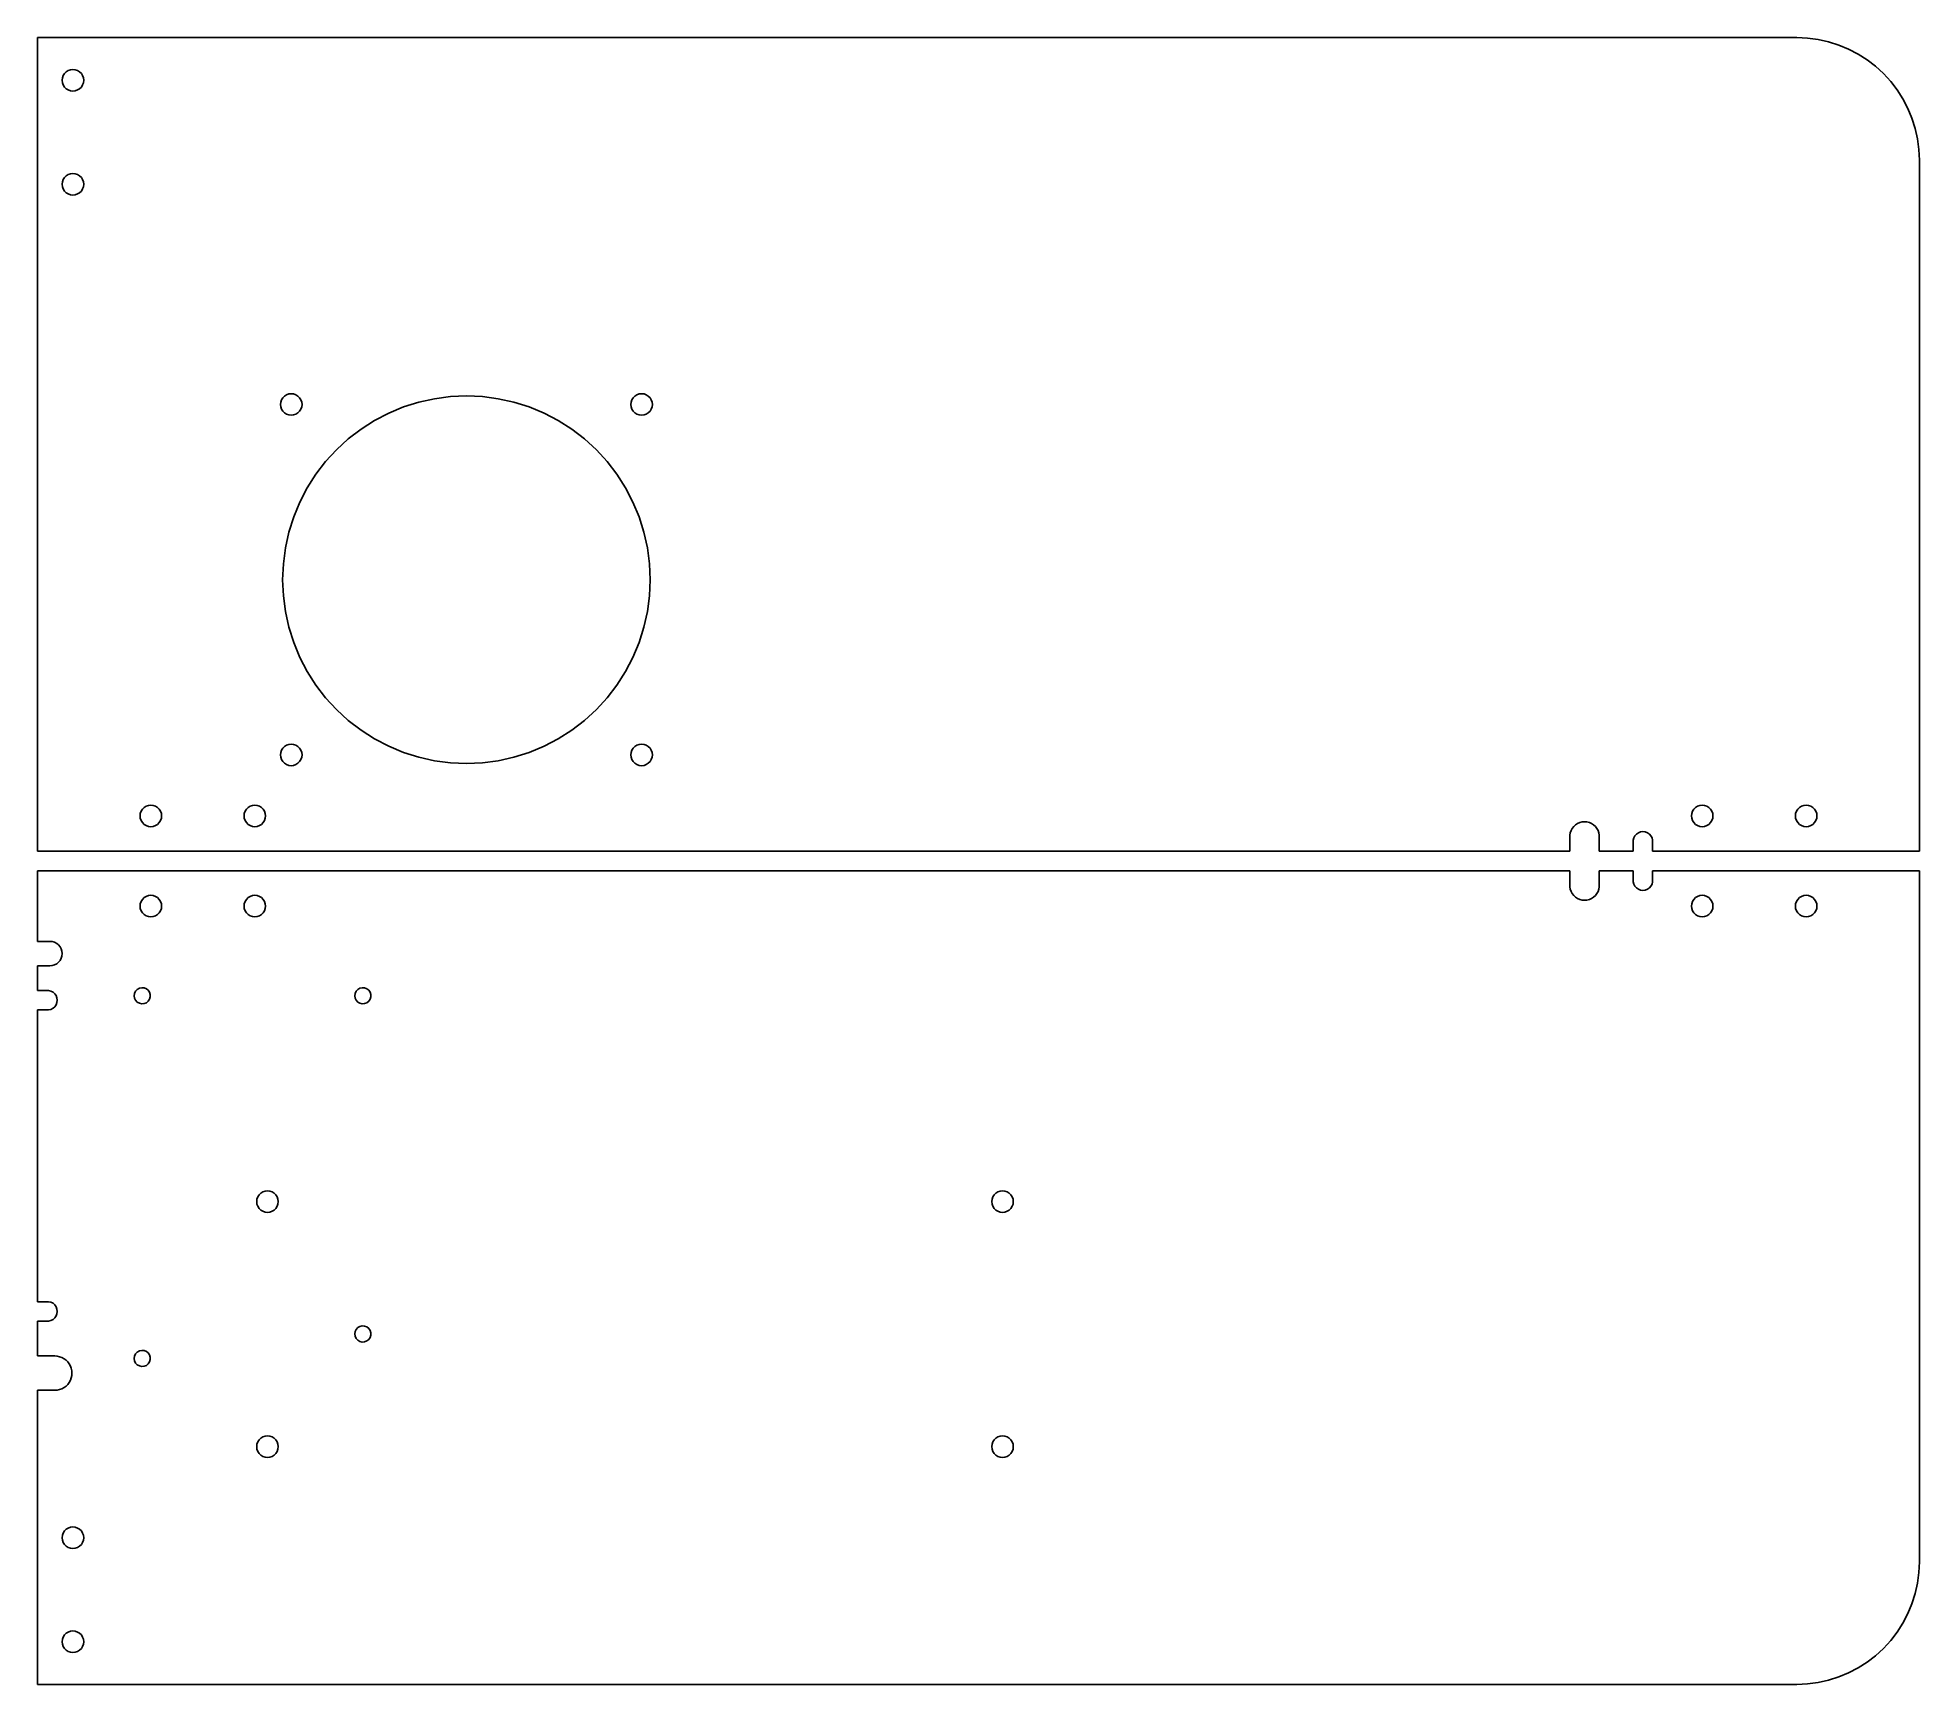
# Model space of a CAD drawing. Header units: metres. Extents: x 0 to 384, y -170 to 166.
import ezdxf

# ---------------------------------------------------------------- set-up
doc = ezdxf.new("R2010")
doc.units = ezdxf.units.M

msp = doc.modelspace()

# ---------------------------------------------------------------- linework, layer by layer
for p, q in [((359, 166), (0, 166)), ((0, 166), (0, 0)), ((361.179, 165.905), (359, 166)), ((363.341, 165.62), (361.179, 165.905)), ((365.47, 165.148), (363.341, 165.62)), ((367.55, 164.492), (365.47, 165.148)), ((369.565, 163.658), (367.55, 164.492)), ((371.5, 162.651), (369.565, 163.658)), ((373.339, 161.479), (371.5, 162.651)), ((375.07, 160.151), (373.339, 161.479)), ((4.99998, 157.3), (5.05515, 157.79)), ((5.05515, 157.79), (5.21786, 158.255)), ((5.21786, 158.255), (5.47997, 158.672)), ((5.47997, 158.672), (5.82831, 159.02)), ((5.82831, 159.02), (6.24545, 159.282)), ((6.24545, 159.282), (6.71045, 159.445)), ((6.71045, 159.445), (7.2, 159.5)), ((7.2, 159.5), (7.68954, 159.445)), ((7.68954, 159.445), (8.15454, 159.282)), ((8.15454, 159.282), (8.57167, 159.02)), ((8.57167, 159.02), (8.92003, 158.672)), ((8.92003, 158.672), (9.18213, 158.255)), ((9.18213, 158.255), (9.34483, 157.79)), ((9.34483, 157.79), (9.39999, 157.3)), ((376.678, 158.678), (375.07, 160.151)), ((378.151, 157.07), (376.678, 158.678)), ((5.05515, 156.81), (4.99998, 157.3)), ((5.21786, 156.345), (5.05515, 156.81)), ((5.47997, 155.928), (5.21786, 156.345)), ((5.82831, 155.58), (5.47997, 155.928)), ((6.24545, 155.318), (5.82831, 155.58)), ((6.71045, 155.155), (6.24545, 155.318)), ((7.2, 155.1), (6.71045, 155.155)), ((7.68954, 155.155), (7.2, 155.1)), ((8.15454, 155.318), (7.68954, 155.155)), ((8.57167, 155.58), (8.15454, 155.318)), ((8.92003, 155.928), (8.57167, 155.58)), ((9.18213, 156.345), (8.92003, 155.928)), ((9.34483, 156.81), (9.18213, 156.345)), ((9.39999, 157.3), (9.34483, 156.81)), ((379.479, 155.339), (378.151, 157.07)), ((380.651, 153.5), (379.479, 155.339)), ((381.658, 151.565), (380.651, 153.5)), ((382.492, 149.55), (381.658, 151.565)), ((383.148, 147.47), (382.492, 149.55)), ((383.62, 145.341), (383.148, 147.47)), ((383.905, 143.179), (383.62, 145.341)), ((384, 141), (383.905, 143.179)), ((6.71045, 138.225), (7.2, 138.28)), ((7.2, 138.28), (7.68954, 138.225)), ((384, 0), (384, 141)), ((4.99998, 136.08), (5.05515, 136.57)), ((5.05515, 135.59), (4.99998, 136.08)), ((5.05515, 136.57), (5.21786, 137.035)), ((5.21786, 135.125), (5.05515, 135.59)), ((5.21786, 137.035), (5.47997, 137.452)), ((5.47997, 134.708), (5.21786, 135.125)), ((5.47997, 137.452), (5.82831, 137.8)), ((5.82831, 134.36), (5.47997, 134.708)), ((5.82831, 137.8), (6.24545, 138.062)), ((6.24545, 138.062), (6.71045, 138.225)), ((7.68954, 138.225), (8.15454, 138.062)), ((8.15454, 138.062), (8.57167, 137.8)), ((8.57167, 137.8), (8.92003, 137.452)), ((8.92003, 134.708), (8.57167, 134.36)), ((8.92003, 137.452), (9.18213, 137.035)), ((9.18213, 135.125), (8.92003, 134.708)), ((9.18213, 137.035), (9.34483, 136.57)), ((9.34483, 135.59), (9.18213, 135.125)), ((9.34483, 136.57), (9.39999, 136.08)), ((9.39999, 136.08), (9.34483, 135.59)), ((6.24545, 134.098), (5.82831, 134.36)), ((6.71045, 133.935), (6.24545, 134.098)), ((7.2, 133.88), (6.71045, 133.935)), ((7.68954, 133.935), (7.2, 133.88)), ((8.15454, 134.098), (7.68954, 133.935)), ((8.57167, 134.36), (8.15454, 134.098)), ((49.7679, 92.1045), (50.03, 92.5217)), ((50.03, 92.5217), (50.3783, 92.87)), ((50.3783, 92.87), (50.7955, 93.1321)), ((50.7955, 93.1321), (51.2605, 93.2948)), ((51.2605, 93.2948), (51.75, 93.35)), ((51.75, 93.35), (52.2395, 93.2948)), ((52.2395, 93.2948), (52.7045, 93.1321)), ((52.7045, 93.1321), (53.1217, 92.87)), ((53.1217, 92.87), (53.47, 92.5217)), ((53.47, 92.5217), (53.7321, 92.1045)), ((77.7943, 91.6222), (80.9882, 92.3303)), ((80.9882, 92.3303), (84.2317, 92.7573)), ((84.2317, 92.7573), (87.5, 92.9)), ((87.5, 92.9), (90.7683, 92.7573)), ((90.7683, 92.7573), (94.0118, 92.3303)), ((94.0118, 92.3303), (97.2057, 91.6222)), ((121.268, 92.1045), (121.53, 92.5217)), ((121.53, 92.5217), (121.878, 92.87)), ((121.878, 92.87), (122.295, 93.1321)), ((122.295, 93.1321), (122.76, 93.2948)), ((122.76, 93.2948), (123.25, 93.35)), ((123.25, 93.35), (123.74, 93.2948)), ((123.74, 93.2948), (124.205, 93.1321)), ((124.205, 93.1321), (124.622, 92.87)), ((124.622, 92.87), (124.97, 92.5217)), ((124.97, 92.5217), (125.232, 92.1045)), ((49.55, 91.15), (49.6051, 91.6395)), ((49.6051, 90.6604), (49.55, 91.15)), ((49.6051, 91.6395), (49.7679, 92.1045)), ((49.7679, 90.1954), (49.6051, 90.6604)), ((50.03, 89.7783), (49.7679, 90.1954)), ((50.3783, 89.43), (50.03, 89.7783)), ((50.7955, 89.1679), (50.3783, 89.43)), ((51.2605, 89.0052), (50.7955, 89.1679)), ((51.75, 88.95), (51.2605, 89.0052)), ((52.2395, 89.0052), (51.75, 88.95)), ((52.7045, 89.1679), (52.2395, 89.0052)), ((53.1217, 89.43), (52.7045, 89.1679)), ((53.47, 89.7783), (53.1217, 89.43)), ((53.7321, 90.1954), (53.47, 89.7783)), ((53.7321, 92.1045), (53.8948, 91.6395)), ((53.8948, 90.6604), (53.7321, 90.1954)), ((53.8948, 91.6395), (53.95, 91.15)), ((53.95, 91.15), (53.8948, 90.6604)), ((68.75, 87.8759), (71.6518, 89.3865)), ((71.6518, 89.3865), (74.6742, 90.6385)), ((74.6742, 90.6385), (77.7943, 91.6222)), ((97.2057, 91.6222), (100.326, 90.6385)), ((100.326, 90.6385), (103.348, 89.3865)), ((103.348, 89.3865), (106.25, 87.8759)), ((121.05, 91.15), (121.105, 91.6395)), ((121.105, 90.6604), (121.05, 91.15)), ((121.105, 91.6395), (121.268, 92.1045)), ((121.268, 90.1954), (121.105, 90.6604)), ((121.53, 89.7783), (121.268, 90.1954)), ((121.878, 89.43), (121.53, 89.7783)), ((122.295, 89.1679), (121.878, 89.43)), ((122.76, 89.0052), (122.295, 89.1679)), ((123.25, 88.95), (122.76, 89.0052)), ((123.74, 89.0052), (123.25, 88.95)), ((124.205, 89.1679), (123.74, 89.0052)), ((124.622, 89.43), (124.205, 89.1679)), ((124.97, 89.7783), (124.622, 89.43)), ((125.232, 90.1954), (124.97, 89.7783)), ((125.232, 92.1045), (125.395, 91.6395)), ((125.395, 90.6604), (125.232, 90.1954)), ((125.395, 91.6395), (125.45, 91.15)), ((125.45, 91.15), (125.395, 90.6604)), ((63.3955, 84.1267), (65.9909, 86.1182)), ((65.9909, 86.1182), (68.75, 87.8759)), ((106.25, 87.8759), (109.009, 86.1182)), ((109.009, 86.1182), (111.605, 84.1267)), ((58.7733, 79.5045), (60.9835, 81.9165)), ((60.9835, 81.9165), (63.3955, 84.1267)), ((111.605, 84.1267), (114.016, 81.9165)), ((114.016, 81.9165), (116.227, 79.5045)), ((55.024, 74.15), (56.7818, 76.9091)), ((56.7818, 76.9091), (58.7733, 79.5045)), ((116.227, 79.5045), (118.218, 76.9091)), ((118.218, 76.9091), (119.976, 74.15)), ((53.5135, 71.2482), (55.024, 74.15)), ((119.976, 74.15), (121.487, 71.2482)), ((52.2615, 68.2258), (53.5135, 71.2482)), ((121.487, 71.2482), (122.738, 68.2258)), ((51.2778, 65.1057), (52.2615, 68.2258)), ((122.738, 68.2258), (123.722, 65.1057)), ((50.1427, 58.6683), (50.5697, 61.9118)), ((50.5697, 61.9118), (51.2778, 65.1057)), ((123.722, 65.1057), (124.43, 61.9118)), ((124.43, 61.9118), (124.857, 58.6683)), ((50, 55.4), (50.1427, 58.6683)), ((124.857, 58.6683), (125, 55.4)), ((50.1427, 52.1317), (50, 55.4)), ((125, 55.4), (124.857, 52.1317)), ((50.5697, 48.8882), (50.1427, 52.1317)), ((124.857, 52.1317), (124.43, 48.8882)), ((51.2778, 45.6943), (50.5697, 48.8882)), ((124.43, 48.8882), (123.722, 45.6943)), ((52.2615, 42.5742), (51.2778, 45.6943)), ((53.5135, 39.5518), (52.2615, 42.5742)), ((122.738, 42.5742), (121.487, 39.5518)), ((123.722, 45.6943), (122.738, 42.5742)), ((55.024, 36.65), (53.5135, 39.5518)), ((121.487, 39.5518), (119.976, 36.65)), ((56.7818, 33.8909), (55.024, 36.65)), ((119.976, 36.65), (118.218, 33.8909)), ((58.7733, 31.2955), (56.7818, 33.8909)), ((60.9835, 28.8835), (58.7733, 31.2955)), ((116.227, 31.2955), (114.016, 28.8835)), ((118.218, 33.8909), (116.227, 31.2955)), ((63.3955, 26.6733), (60.9835, 28.8835)), ((114.016, 28.8835), (111.605, 26.6733)), ((65.9909, 24.6818), (63.3955, 26.6733)), ((68.75, 22.924), (65.9909, 24.6818)), ((109.009, 24.6818), (106.25, 22.924)), ((111.605, 26.6733), (109.009, 24.6818)), ((49.55, 19.65), (49.6051, 20.1395)), ((49.6051, 19.1604), (49.55, 19.65)), ((49.6051, 20.1395), (49.7679, 20.6045)), ((49.7679, 20.6045), (50.03, 21.0217)), ((50.03, 21.0217), (50.3783, 21.37)), ((50.3783, 21.37), (50.7955, 21.6321)), ((50.7955, 21.6321), (51.2605, 21.7948)), ((51.2605, 21.7948), (51.75, 21.85)), ((51.75, 21.85), (52.2395, 21.7948)), ((52.2395, 21.7948), (52.7045, 21.6321)), ((52.7045, 21.6321), (53.1217, 21.37)), ((53.1217, 21.37), (53.47, 21.0217)), ((53.47, 21.0217), (53.7321, 20.6045)), ((53.7321, 20.6045), (53.8948, 20.1395)), ((53.8948, 20.1395), (53.95, 19.65)), ((53.95, 19.65), (53.8948, 19.1604)), ((71.6518, 21.4135), (68.75, 22.924)), ((74.6742, 20.1615), (71.6518, 21.4135)), ((77.7943, 19.1778), (74.6742, 20.1615)), ((100.326, 20.1615), (97.2057, 19.1778)), ((103.348, 21.4135), (100.326, 20.1615)), ((106.25, 22.924), (103.348, 21.4135)), ((121.05, 19.65), (121.105, 20.1395)), ((121.105, 19.1604), (121.05, 19.65)), ((121.105, 20.1395), (121.268, 20.6045)), ((121.268, 20.6045), (121.53, 21.0217)), ((121.53, 21.0217), (121.878, 21.37)), ((121.878, 21.37), (122.295, 21.6321)), ((122.295, 21.6321), (122.76, 21.7948)), ((122.76, 21.7948), (123.25, 21.85)), ((123.25, 21.85), (123.74, 21.7948)), ((123.74, 21.7948), (124.205, 21.6321)), ((124.205, 21.6321), (124.622, 21.37)), ((124.622, 21.37), (124.97, 21.0217)), ((124.97, 21.0217), (125.232, 20.6045)), ((125.232, 20.6045), (125.395, 20.1395)), ((125.395, 20.1395), (125.45, 19.65)), ((125.45, 19.65), (125.395, 19.1604)), ((49.7679, 18.6954), (49.6051, 19.1604)), ((50.03, 18.2783), (49.7679, 18.6954)), ((50.3783, 17.93), (50.03, 18.2783)), ((50.7955, 17.6679), (50.3783, 17.93)), ((51.2605, 17.5052), (50.7955, 17.6679)), ((51.75, 17.45), (51.2605, 17.5052)), ((52.2395, 17.5052), (51.75, 17.45)), ((52.7045, 17.6679), (52.2395, 17.5052)), ((53.1217, 17.93), (52.7045, 17.6679)), ((53.47, 18.2783), (53.1217, 17.93)), ((53.7321, 18.6954), (53.47, 18.2783)), ((53.8948, 19.1604), (53.7321, 18.6954)), ((80.9882, 18.4697), (77.7943, 19.1778)), ((84.2317, 18.0427), (80.9882, 18.4697)), ((87.5, 17.9), (84.2317, 18.0427)), ((90.7683, 18.0427), (87.5, 17.9)), ((94.0118, 18.4697), (90.7683, 18.0427)), ((97.2057, 19.1778), (94.0118, 18.4697)), ((121.268, 18.6954), (121.105, 19.1604)), ((121.53, 18.2783), (121.268, 18.6954)), ((121.878, 17.93), (121.53, 18.2783)), ((122.295, 17.6679), (121.878, 17.93)), ((122.76, 17.5052), (122.295, 17.6679)), ((123.25, 17.45), (122.76, 17.5052)), ((123.74, 17.5052), (123.25, 17.45)), ((124.205, 17.6679), (123.74, 17.5052)), ((124.622, 17.93), (124.205, 17.6679)), ((124.97, 18.2783), (124.622, 17.93)), ((125.232, 18.6954), (124.97, 18.2783)), ((125.395, 19.1604), (125.232, 18.6954)), ((20.9, 7.2), (20.9552, 7.68954)), ((20.9552, 7.68954), (21.1179, 8.15454)), ((21.1179, 8.15454), (21.38, 8.57167)), ((21.38, 8.57167), (21.7283, 8.92003)), ((21.7283, 8.92003), (22.1454, 9.18213)), ((22.1454, 9.18213), (22.6104, 9.34483)), ((22.6104, 9.34483), (23.1, 9.39999)), ((23.1, 9.39999), (23.5895, 9.34483)), ((23.5895, 9.34483), (24.0545, 9.18213)), ((24.0545, 9.18213), (24.4717, 8.92003)), ((24.4717, 8.92003), (24.82, 8.57167)), ((24.82, 8.57167), (25.0821, 8.15454)), ((25.0821, 8.15454), (25.2448, 7.68954)), ((25.2448, 7.68954), (25.3, 7.2)), ((42.12, 7.2), (42.1752, 7.68954)), ((42.1752, 7.68954), (42.3379, 8.15454)), ((42.3379, 8.15454), (42.6, 8.57167)), ((42.6, 8.57167), (42.9483, 8.92003)), ((42.9483, 8.92003), (43.3654, 9.18213)), ((43.3654, 9.18213), (43.8304, 9.34483)), ((43.8304, 9.34483), (44.32, 9.39999)), ((44.32, 9.39999), (44.8095, 9.34483)), ((44.8095, 9.34483), (45.2745, 9.18213)), ((45.2745, 9.18213), (45.6917, 8.92003)), ((45.6917, 8.92003), (46.04, 8.57167)), ((46.04, 8.57167), (46.3021, 8.15454)), ((46.3021, 8.15454), (46.4648, 7.68954)), ((46.4648, 7.68954), (46.52, 7.2)), ((337.48, 7.2), (337.535, 7.68954)), ((337.535, 7.68954), (337.698, 8.15454)), ((337.698, 8.15454), (337.96, 8.57167)), ((337.96, 8.57167), (338.308, 8.92003)), ((338.308, 8.92003), (338.725, 9.18213)), ((338.725, 9.18213), (339.19, 9.34483)), ((339.19, 9.34483), (339.68, 9.39999)), ((339.68, 9.39999), (340.17, 9.34483)), ((340.17, 9.34483), (340.635, 9.18213)), ((340.635, 9.18213), (341.052, 8.92003)), ((341.052, 8.92003), (341.4, 8.57167)), ((341.4, 8.57167), (341.662, 8.15454)), ((341.662, 8.15454), (341.825, 7.68954)), ((341.825, 7.68954), (341.88, 7.2)), ((358.7, 7.2), (358.755, 7.68954)), ((358.755, 7.68954), (358.918, 8.15454)), ((358.918, 8.15454), (359.18, 8.57167)), ((359.18, 8.57167), (359.528, 8.92003)), ((359.528, 8.92003), (359.945, 9.18213)), ((359.945, 9.18213), (360.41, 9.34483)), ((360.41, 9.34483), (360.9, 9.39999)), ((360.9, 9.39999), (361.39, 9.34483)), ((361.39, 9.34483), (361.855, 9.18213)), ((361.855, 9.18213), (362.272, 8.92003)), ((362.272, 8.92003), (362.62, 8.57167)), ((362.62, 8.57167), (362.882, 8.15454)), ((362.882, 8.15454), (363.045, 7.68954)), ((363.045, 7.68954), (363.1, 7.2)), ((20.9552, 6.71045), (20.9, 7.2)), ((21.1179, 6.24545), (20.9552, 6.71045)), ((21.38, 5.82831), (21.1179, 6.24545)), ((21.7283, 5.47997), (21.38, 5.82831)), ((22.1454, 5.21786), (21.7283, 5.47997)), ((22.6104, 5.05515), (22.1454, 5.21786)), ((23.1, 4.99998), (22.6104, 5.05515)), ((23.5895, 5.05515), (23.1, 4.99998)), ((24.0545, 5.21786), (23.5895, 5.05515)), ((24.4717, 5.47997), (24.0545, 5.21786)), ((24.82, 5.82831), (24.4717, 5.47997)), ((25.0821, 6.24545), (24.82, 5.82831)), ((25.2448, 6.71045), (25.0821, 6.24545)), ((25.3, 7.2), (25.2448, 6.71045)), ((42.1752, 6.71045), (42.12, 7.2)), ((42.3379, 6.24545), (42.1752, 6.71045)), ((42.6, 5.82831), (42.3379, 6.24545)), ((42.9483, 5.47997), (42.6, 5.82831)), ((43.3654, 5.21786), (42.9483, 5.47997)), ((43.8304, 5.05515), (43.3654, 5.21786)), ((44.32, 4.99998), (43.8304, 5.05515)), ((44.8095, 5.05515), (44.32, 4.99998)), ((45.2745, 5.21786), (44.8095, 5.05515)), ((45.6917, 5.47997), (45.2745, 5.21786)), ((46.04, 5.82831), (45.6917, 5.47997)), ((46.3021, 6.24545), (46.04, 5.82831)), ((46.4648, 6.71045), (46.3021, 6.24545)), ((46.52, 7.2), (46.4648, 6.71045)), ((312.772, 3.73645), (312.933, 4.20508)), ((312.933, 4.20508), (313.168, 4.64084)), ((313.168, 4.64084), (313.473, 5.03183)), ((313.473, 5.03183), (313.837, 5.36742)), ((313.837, 5.36742), (314.252, 5.63841)), ((314.252, 5.63841), (314.706, 5.83745)), ((314.706, 5.83745), (315.186, 5.95908)), ((315.186, 5.95908), (315.68, 6)), ((315.68, 6), (316.174, 5.95908)), ((316.174, 5.95908), (316.654, 5.83745)), ((316.654, 5.83745), (317.108, 5.63841)), ((317.108, 5.63841), (317.523, 5.36742)), ((317.523, 5.36742), (317.887, 5.03183)), ((317.887, 5.03183), (318.191, 4.64084)), ((318.191, 4.64084), (318.427, 4.20508)), ((318.427, 4.20508), (318.588, 3.73645)), ((326.651, 3.7709), (327.101, 3.94188)), ((327.101, 3.94188), (327.58, 4)), ((327.58, 4), (328.059, 3.94188)), ((328.059, 3.94188), (328.509, 3.7709)), ((337.535, 6.71045), (337.48, 7.2)), ((337.698, 6.24545), (337.535, 6.71045)), ((337.96, 5.82831), (337.698, 6.24545)), ((338.308, 5.47997), (337.96, 5.82831)), ((338.725, 5.21786), (338.308, 5.47997)), ((339.19, 5.05515), (338.725, 5.21786)), ((339.68, 4.99998), (339.19, 5.05515)), ((340.17, 5.05515), (339.68, 4.99998)), ((340.635, 5.21786), (340.17, 5.05515)), ((341.052, 5.47997), (340.635, 5.21786)), ((341.4, 5.82831), (341.052, 5.47997)), ((341.662, 6.24545), (341.4, 5.82831)), ((341.825, 6.71045), (341.662, 6.24545)), ((341.88, 7.2), (341.825, 6.71045)), ((358.755, 6.71045), (358.7, 7.2)), ((358.918, 6.24545), (358.755, 6.71045)), ((359.18, 5.82831), (358.918, 6.24545)), ((359.528, 5.47997), (359.18, 5.82831)), ((359.945, 5.21786), (359.528, 5.47997)), ((360.41, 5.05515), (359.945, 5.21786)), ((360.9, 4.99998), (360.41, 5.05515)), ((361.39, 5.05515), (360.9, 4.99998)), ((361.855, 5.21786), (361.39, 5.05515)), ((362.272, 5.47997), (361.855, 5.21786)), ((362.62, 5.82831), (362.272, 5.47997)), ((362.882, 6.24545), (362.62, 5.82831)), ((363.045, 6.71045), (362.882, 6.24545)), ((363.1, 7.2), (363.045, 6.71045)), ((0, 0), (312.69, 0)), ((312.69, 3.24773), (312.772, 3.73645)), ((312.69, 0), (312.69, 3.24773)), ((318.588, 3.73645), (318.67, 3.24773)), ((318.67, 3.24773), (318.67, 0)), ((318.67, 0), (325.595, 0)), ((325.595, 2.24106), (325.71, 2.7092)), ((325.595, 0), (325.595, 2.24106)), ((325.71, 2.7092), (325.934, 3.13612)), ((325.934, 3.13612), (326.254, 3.49701)), ((326.254, 3.49701), (326.651, 3.7709)), ((328.509, 3.7709), (328.906, 3.49701)), ((328.906, 3.49701), (329.226, 3.13612)), ((329.226, 3.13612), (329.45, 2.7092)), ((329.45, 2.7092), (329.565, 2.24106)), ((329.565, 2.24106), (329.565, 0)), ((329.565, 0), (384, 0)), ((312.69, -4), (0, -4)), ((0, -4), (0, -18.4)), ((312.69, -7.24773), (312.69, -4)), ((312.772, -7.73645), (312.69, -7.24773)), ((318.67, -7.24773), (318.588, -7.73645)), ((325.595, -4), (318.67, -4)), ((318.67, -4), (318.67, -7.24773)), ((325.595, -6.24106), (325.595, -4)), ((325.71, -6.7092), (325.595, -6.24106)), ((325.934, -7.13612), (325.71, -6.7092)), ((326.254, -7.49701), (325.934, -7.13612)), ((326.651, -7.7709), (326.254, -7.49701)), ((328.906, -7.49701), (328.509, -7.7709)), ((329.226, -7.13612), (328.906, -7.49701)), ((329.45, -6.7092), (329.226, -7.13612)), ((329.565, -6.24106), (329.45, -6.7092)), ((384, -4), (329.565, -4)), ((329.565, -4), (329.565, -6.24106)), ((384, -145), (384, -4)), ((20.9, -11.2), (20.9552, -10.7104)), ((20.9552, -11.6895), (20.9, -11.2)), ((20.9552, -10.7104), (21.1179, -10.2455)), ((21.1179, -10.2455), (21.38, -9.82831)), ((21.38, -9.82831), (21.7283, -9.47997)), ((21.7283, -9.47997), (22.1454, -9.21786)), ((22.1454, -9.21786), (22.6104, -9.05515)), ((22.6104, -9.05515), (23.1, -8.99998)), ((23.1, -8.99998), (23.5895, -9.05515)), ((23.5895, -9.05515), (24.0545, -9.21786)), ((24.0545, -9.21786), (24.4717, -9.47997)), ((24.4717, -9.47997), (24.82, -9.82831)), ((24.82, -9.82831), (25.0821, -10.2455)), ((25.0821, -10.2455), (25.2448, -10.7104)), ((25.2448, -10.7104), (25.3, -11.2)), ((25.3, -11.2), (25.2448, -11.6895)), ((42.12, -11.2), (42.1752, -10.7104)), ((42.1752, -11.6895), (42.12, -11.2)), ((42.1752, -10.7104), (42.3379, -10.2455)), ((42.3379, -10.2455), (42.6, -9.82831)), ((42.6, -9.82831), (42.9483, -9.47997)), ((42.9483, -9.47997), (43.3654, -9.21786)), ((43.3654, -9.21786), (43.8304, -9.05515)), ((43.8304, -9.05515), (44.32, -8.99998)), ((44.32, -8.99998), (44.8095, -9.05515)), ((44.8095, -9.05515), (45.2745, -9.21786)), ((45.2745, -9.21786), (45.6917, -9.47997)), ((45.6917, -9.47997), (46.04, -9.82831)), ((46.04, -9.82831), (46.3021, -10.2455)), ((46.3021, -10.2455), (46.4648, -10.7104)), ((46.4648, -10.7104), (46.52, -11.2)), ((46.52, -11.2), (46.4648, -11.6895)), ((312.933, -8.20508), (312.772, -7.73645)), ((313.168, -8.64084), (312.933, -8.20508)), ((313.473, -9.03183), (313.168, -8.64084)), ((313.837, -9.36742), (313.473, -9.03183)), ((314.252, -9.63841), (313.837, -9.36742)), ((314.706, -9.83745), (314.252, -9.63841)), ((315.186, -9.95908), (314.706, -9.83745)), ((315.68, -10), (315.186, -9.95908)), ((316.174, -9.95908), (315.68, -10)), ((316.654, -9.83745), (316.174, -9.95908)), ((317.108, -9.63841), (316.654, -9.83745)), ((317.523, -9.36742), (317.108, -9.63841)), ((317.887, -9.03183), (317.523, -9.36742)), ((318.191, -8.64084), (317.887, -9.03183)), ((318.427, -8.20508), (318.191, -8.64084)), ((318.588, -7.73645), (318.427, -8.20508)), ((327.101, -7.94188), (326.651, -7.7709)), ((327.58, -8), (327.101, -7.94188)), ((328.059, -7.94188), (327.58, -8)), ((328.509, -7.7709), (328.059, -7.94188)), ((337.48, -11.2), (337.535, -10.7104)), ((337.535, -11.6895), (337.48, -11.2)), ((337.535, -10.7104), (337.698, -10.2455)), ((337.698, -10.2455), (337.96, -9.82831)), ((337.96, -9.82831), (338.308, -9.47997)), ((338.308, -9.47997), (338.725, -9.21786)), ((338.725, -9.21786), (339.19, -9.05515)), ((339.19, -9.05515), (339.68, -8.99998)), ((339.68, -8.99998), (340.17, -9.05515)), ((340.17, -9.05515), (340.635, -9.21786)), ((340.635, -9.21786), (341.052, -9.47997)), ((341.052, -9.47997), (341.4, -9.82831)), ((341.4, -9.82831), (341.662, -10.2455)), ((341.662, -10.2455), (341.825, -10.7104)), ((341.825, -10.7104), (341.88, -11.2)), ((341.88, -11.2), (341.825, -11.6895)), ((358.7, -11.2), (358.755, -10.7104)), ((358.755, -11.6895), (358.7, -11.2)), ((358.755, -10.7104), (358.918, -10.2455)), ((358.918, -10.2455), (359.18, -9.82831)), ((359.18, -9.82831), (359.528, -9.47997)), ((359.528, -9.47997), (359.945, -9.21786)), ((359.945, -9.21786), (360.41, -9.05515)), ((360.41, -9.05515), (360.9, -8.99998)), ((360.9, -8.99998), (361.39, -9.05515)), ((361.39, -9.05515), (361.855, -9.21786)), ((361.855, -9.21786), (362.272, -9.47997)), ((362.272, -9.47997), (362.62, -9.82831)), ((362.62, -9.82831), (362.882, -10.2455)), ((362.882, -10.2455), (363.045, -10.7104)), ((363.045, -10.7104), (363.1, -11.2)), ((363.1, -11.2), (363.045, -11.6895)), ((21.1179, -12.1545), (20.9552, -11.6895)), ((21.38, -12.5717), (21.1179, -12.1545)), ((21.7283, -12.92), (21.38, -12.5717)), ((22.1454, -13.1821), (21.7283, -12.92)), ((22.6104, -13.3448), (22.1454, -13.1821)), ((23.1, -13.4), (22.6104, -13.3448)), ((23.5895, -13.3448), (23.1, -13.4)), ((24.0545, -13.1821), (23.5895, -13.3448)), ((24.4717, -12.92), (24.0545, -13.1821)), ((24.82, -12.5717), (24.4717, -12.92)), ((25.0821, -12.1545), (24.82, -12.5717)), ((25.2448, -11.6895), (25.0821, -12.1545)), ((42.3379, -12.1545), (42.1752, -11.6895)), ((42.6, -12.5717), (42.3379, -12.1545)), ((42.9483, -12.92), (42.6, -12.5717)), ((43.3654, -13.1821), (42.9483, -12.92)), ((43.8304, -13.3448), (43.3654, -13.1821)), ((44.32, -13.4), (43.8304, -13.3448)), ((44.8095, -13.3448), (44.32, -13.4)), ((45.2745, -13.1821), (44.8095, -13.3448)), ((45.6917, -12.92), (45.2745, -13.1821)), ((46.04, -12.5717), (45.6917, -12.92)), ((46.3021, -12.1545), (46.04, -12.5717)), ((46.4648, -11.6895), (46.3021, -12.1545)), ((337.698, -12.1545), (337.535, -11.6895)), ((337.96, -12.5717), (337.698, -12.1545)), ((338.308, -12.92), (337.96, -12.5717)), ((338.725, -13.1821), (338.308, -12.92)), ((339.19, -13.3448), (338.725, -13.1821)), ((339.68, -13.4), (339.19, -13.3448)), ((340.17, -13.3448), (339.68, -13.4)), ((340.635, -13.1821), (340.17, -13.3448)), ((341.052, -12.92), (340.635, -13.1821)), ((341.4, -12.5717), (341.052, -12.92)), ((341.662, -12.1545), (341.4, -12.5717)), ((341.825, -11.6895), (341.662, -12.1545)), ((358.918, -12.1545), (358.755, -11.6895)), ((359.18, -12.5717), (358.918, -12.1545)), ((359.528, -12.92), (359.18, -12.5717)), ((359.945, -13.1821), (359.528, -12.92)), ((360.41, -13.3448), (359.945, -13.1821)), ((360.9, -13.4), (360.41, -13.3448)), ((361.39, -13.3448), (360.9, -13.4)), ((361.855, -13.1821), (361.39, -13.3448)), ((362.272, -12.92), (361.855, -13.1821)), ((362.62, -12.5717), (362.272, -12.92)), ((362.882, -12.1545), (362.62, -12.5717)), ((363.045, -11.6895), (362.882, -12.1545)), ((0, -18.4), (2.5, -18.4)), ((2.5, -18.4), (2.98772, -18.448)), ((2.98772, -18.448), (3.4567, -18.5903)), ((3.4567, -18.5903), (3.88892, -18.8213)), ((3.88892, -18.8213), (4.26776, -19.1322)), ((4.26776, -19.1322), (4.57866, -19.5111)), ((3.88892, -22.9787), (3.4567, -23.2097)), ((4.26776, -22.6678), (3.88892, -22.9787)), ((4.57866, -22.2889), (4.26776, -22.6678)), ((4.57866, -19.5111), (4.80969, -19.9433)), ((4.80969, -21.8567), (4.57866, -22.2889)), ((4.80969, -19.9433), (4.95195, -20.4123)), ((4.95195, -21.3877), (4.80969, -21.8567)), ((4.95195, -20.4123), (5, -20.9)), ((5, -20.9), (4.95195, -21.3877)), ((2.49998, -23.4), (0, -23.4)), ((0, -23.4), (0, -28.4146)), ((2.98772, -23.352), (2.49998, -23.4)), ((3.4567, -23.2097), (2.98772, -23.352)), ((0, -28.4146), (2.24106, -28.4146)), ((2.24106, -28.4146), (2.7092, -28.53)), ((2.7092, -28.53), (3.13612, -28.754)), ((3.13612, -28.754), (3.49701, -29.0737)), ((3.49701, -29.0737), (3.7709, -29.4706)), ((3.7709, -29.4706), (3.94188, -29.9214)), ((3.94188, -29.9214), (4, -30.4)), ((4, -30.4), (3.94188, -30.8786)), ((19.71, -29.5), (19.7833, -29.0136)), ((19.7833, -29.9863), (19.71, -29.5)), ((19.7833, -29.0136), (19.9967, -28.5705)), ((19.9967, -30.4295), (19.7833, -29.9863)), ((19.9967, -28.5705), (20.3312, -28.21)), ((20.3312, -30.79), (19.9967, -30.4295)), ((20.3312, -28.21), (20.7572, -27.9641)), ((20.7572, -27.9641), (21.2367, -27.8546)), ((21.2367, -27.8546), (21.7272, -27.8914)), ((21.7272, -27.8914), (22.185, -28.071)), ((22.185, -28.071), (22.5695, -28.3777)), ((22.5695, -30.6223), (22.185, -30.9289)), ((22.5695, -28.3777), (22.8466, -28.7841)), ((22.8466, -30.2159), (22.5695, -30.6223)), ((22.8466, -28.7841), (22.9916, -29.2541)), ((22.9916, -29.7459), (22.8466, -30.2159)), ((22.9916, -29.2541), (22.9916, -29.7459)), ((64.71, -29.5), (64.7833, -29.0136)), ((64.7833, -29.9863), (64.71, -29.5)), ((64.7833, -29.0136), (64.9967, -28.5705)), ((64.9967, -30.4295), (64.7833, -29.9863)), ((64.9967, -28.5705), (65.3312, -28.21)), ((65.3312, -30.79), (64.9967, -30.4295)), ((65.3312, -28.21), (65.7572, -27.9641)), ((65.7572, -27.9641), (66.2367, -27.8546)), ((66.2367, -27.8546), (66.7272, -27.8914)), ((66.7272, -27.8914), (67.185, -28.071)), ((67.185, -28.071), (67.5695, -28.3777)), ((67.5695, -30.6223), (67.185, -30.9289)), ((67.5695, -28.3777), (67.8466, -28.7841)), ((67.8466, -30.2159), (67.5695, -30.6223)), ((67.8466, -28.7841), (67.9916, -29.2541)), ((67.9916, -29.7459), (67.8466, -30.2159)), ((67.9916, -29.2541), (67.9916, -29.7459)), ((2.24106, -32.3854), (0, -32.3854)), ((0, -32.3854), (0, -91.9146)), ((2.7092, -32.27), (2.24106, -32.3854)), ((3.13612, -32.046), (2.7092, -32.27)), ((3.49701, -31.7262), (3.13612, -32.046)), ((3.7709, -31.3294), (3.49701, -31.7262)), ((3.94188, -30.8786), (3.7709, -31.3294)), ((20.7572, -31.0359), (20.3312, -30.79)), ((21.2367, -31.1454), (20.7572, -31.0359)), ((21.7272, -31.1086), (21.2367, -31.1454)), ((22.185, -30.9289), (21.7272, -31.1086)), ((65.7572, -31.0359), (65.3312, -30.79)), ((66.2367, -31.1454), (65.7572, -31.0359)), ((66.7272, -31.1086), (66.2367, -31.1454)), ((67.185, -30.9289), (66.7272, -31.1086)), ((44.7, -71.5), (44.7552, -71.0105)), ((44.7552, -71.9895), (44.7, -71.5)), ((44.7552, -71.0105), (44.9179, -70.5455)), ((44.9179, -72.4545), (44.7552, -71.9895)), ((44.9179, -70.5455), (45.18, -70.1283)), ((45.18, -72.8717), (44.9179, -72.4545)), ((45.18, -70.1283), (45.5283, -69.78)), ((45.5283, -73.22), (45.18, -72.8717)), ((45.5283, -69.78), (45.9454, -69.5179)), ((45.9454, -69.5179), (46.4104, -69.3551)), ((46.4104, -69.3551), (46.9, -69.3)), ((46.9, -69.3), (47.3895, -69.3551)), ((47.3895, -69.3551), (47.8545, -69.5179)), ((47.8545, -69.5179), (48.2717, -69.78)), ((48.2717, -69.78), (48.62, -70.1283)), ((48.62, -72.8717), (48.2717, -73.22)), ((48.62, -70.1283), (48.8821, -70.5455)), ((48.8821, -72.4545), (48.62, -72.8717)), ((48.8821, -70.5455), (49.0448, -71.0105)), ((49.0448, -71.9895), (48.8821, -72.4545)), ((49.0448, -71.0105), (49.1, -71.5)), ((49.1, -71.5), (49.0448, -71.9895)), ((194.7, -71.5), (194.755, -71.0105)), ((194.755, -71.9895), (194.7, -71.5)), ((194.755, -71.0105), (194.918, -70.5455)), ((194.918, -72.4545), (194.755, -71.9895)), ((194.918, -70.5455), (195.18, -70.1283)), ((195.18, -72.8717), (194.918, -72.4545)), ((195.18, -70.1283), (195.528, -69.78)), ((195.528, -73.22), (195.18, -72.8717)), ((195.528, -69.78), (195.945, -69.5179)), ((195.945, -69.5179), (196.41, -69.3551)), ((196.41, -69.3551), (196.9, -69.3)), ((196.9, -69.3), (197.39, -69.3551)), ((197.39, -69.3551), (197.855, -69.5179)), ((197.855, -69.5179), (198.272, -69.78)), ((198.272, -69.78), (198.62, -70.1283)), ((198.62, -72.8717), (198.272, -73.22)), ((198.62, -70.1283), (198.882, -70.5455)), ((198.882, -72.4545), (198.62, -72.8717)), ((198.882, -70.5455), (199.045, -71.0105)), ((199.045, -71.9895), (198.882, -72.4545)), ((199.045, -71.0105), (199.1, -71.5)), ((199.1, -71.5), (199.045, -71.9895)), ((45.9454, -73.4821), (45.5283, -73.22)), ((46.4104, -73.6448), (45.9454, -73.4821)), ((46.9, -73.7), (46.4104, -73.6448)), ((47.3895, -73.6448), (46.9, -73.7)), ((47.8545, -73.4821), (47.3895, -73.6448)), ((48.2717, -73.22), (47.8545, -73.4821)), ((195.945, -73.4821), (195.528, -73.22)), ((196.41, -73.6448), (195.945, -73.4821)), ((196.9, -73.7), (196.41, -73.6448)), ((197.39, -73.6448), (196.9, -73.7)), ((197.855, -73.4821), (197.39, -73.6448)), ((198.272, -73.22), (197.855, -73.4821)), ((0, -91.9146), (2.24106, -91.9146)), ((2.24106, -91.9146), (2.7092, -92.03)), ((2.7092, -92.03), (3.13612, -92.254)), ((2.24106, -95.8854), (0, -95.8854)), ((0, -95.8854), (0, -103)), ((2.7092, -95.77), (2.24106, -95.8854)), ((3.13612, -95.546), (2.7092, -95.77)), ((3.13612, -92.254), (3.49701, -92.5737)), ((3.49701, -95.2262), (3.13612, -95.546)), ((3.49701, -92.5737), (3.7709, -92.9706)), ((3.7709, -94.8294), (3.49701, -95.2262)), ((3.7709, -92.9706), (3.94188, -93.4214)), ((3.94188, -94.3786), (3.7709, -94.8294)), ((3.94188, -93.4214), (4, -93.9)), ((4, -93.9), (3.94188, -94.3786)), ((64.71, -98.5), (64.7833, -98.0136)), ((64.7833, -98.9863), (64.71, -98.5)), ((64.7833, -98.0136), (64.9967, -97.5705)), ((64.9967, -99.4295), (64.7833, -98.9863)), ((64.9967, -97.5705), (65.3312, -97.21)), ((65.3312, -99.79), (64.9967, -99.4295)), ((65.3312, -97.21), (65.7572, -96.9641)), ((65.7572, -100.036), (65.3312, -99.79)), ((65.7572, -96.9641), (66.2367, -96.8546)), ((66.2367, -96.8546), (66.7272, -96.8914)), ((66.7272, -96.8914), (67.185, -97.071)), ((67.185, -97.071), (67.5695, -97.3777)), ((67.5695, -99.6223), (67.185, -99.9289)), ((67.5695, -97.3777), (67.8466, -97.7841)), ((67.8466, -99.2159), (67.5695, -99.6223)), ((67.8466, -97.7841), (67.9916, -98.2541)), ((67.9916, -98.7459), (67.8466, -99.2159)), ((67.9916, -98.2541), (67.9916, -98.7459)), ((0, -103), (3.5, -103)), ((3.5, -103), (3.99809, -103.036)), ((3.99809, -103.036), (4.48605, -103.142)), ((4.48605, -103.142), (4.95395, -103.316)), ((4.95395, -103.316), (5.39224, -103.556)), ((5.39224, -103.556), (5.79201, -103.855)), ((19.71, -103.5), (19.7833, -103.014)), ((19.7833, -103.986), (19.71, -103.5)), ((19.7833, -103.014), (19.9967, -102.571)), ((19.9967, -102.571), (20.3312, -102.21)), ((20.3312, -102.21), (20.7572, -101.964)), ((20.7572, -101.964), (21.2367, -101.855)), ((21.2367, -101.855), (21.7272, -101.891)), ((21.7272, -101.891), (22.185, -102.071)), ((22.185, -102.071), (22.5695, -102.378)), ((22.5695, -102.378), (22.8466, -102.784)), ((22.8466, -102.784), (22.9916, -103.254)), ((22.9916, -103.254), (22.9916, -103.746)), ((66.2367, -100.145), (65.7572, -100.036)), ((66.7272, -100.109), (66.2367, -100.145)), ((67.185, -99.9289), (66.7272, -100.109)), ((5.79201, -103.855), (6.14511, -104.208)), ((6.14511, -104.208), (6.44438, -104.608)), ((6.44438, -104.608), (6.6837, -105.046)), ((6.6837, -105.046), (6.85822, -105.514)), ((6.85822, -107.486), (6.6837, -107.954)), ((6.85822, -105.514), (6.96437, -106.002)), ((6.96437, -106.998), (6.85822, -107.486)), ((6.96437, -106.002), (7, -106.5)), ((7, -106.5), (6.96437, -106.998)), ((19.9967, -104.429), (19.7833, -103.986)), ((20.3312, -104.79), (19.9967, -104.429)), ((20.7572, -105.036), (20.3312, -104.79)), ((21.2367, -105.145), (20.7572, -105.036)), ((21.7272, -105.109), (21.2367, -105.145)), ((22.185, -104.929), (21.7272, -105.109)), ((22.5695, -104.622), (22.185, -104.929)), ((22.8466, -104.216), (22.5695, -104.622)), ((22.9916, -103.746), (22.8466, -104.216)), ((3.49998, -110), (0, -110)), ((0, -110), (0, -170)), ((3.99809, -109.964), (3.49998, -110)), ((4.48605, -109.858), (3.99809, -109.964)), ((4.95395, -109.684), (4.48605, -109.858)), ((5.39224, -109.444), (4.95395, -109.684)), ((5.79201, -109.145), (5.39224, -109.444)), ((6.14511, -108.792), (5.79201, -109.145)), ((6.44438, -108.392), (6.14511, -108.792)), ((6.6837, -107.954), (6.44438, -108.392)), ((44.7, -121.5), (44.7552, -121.01)), ((44.7552, -121.99), (44.7, -121.5)), ((44.7552, -121.01), (44.9179, -120.545)), ((44.9179, -122.455), (44.7552, -121.99)), ((44.9179, -120.545), (45.18, -120.128)), ((45.18, -122.872), (44.9179, -122.455)), ((45.18, -120.128), (45.5283, -119.78)), ((45.5283, -123.22), (45.18, -122.872)), ((45.5283, -119.78), (45.9454, -119.518)), ((45.9454, -119.518), (46.4104, -119.355)), ((46.4104, -119.355), (46.9, -119.3)), ((46.9, -119.3), (47.3895, -119.355)), ((47.3895, -119.355), (47.8545, -119.518)), ((47.8545, -119.518), (48.2717, -119.78)), ((48.2717, -119.78), (48.62, -120.128)), ((48.62, -122.872), (48.2717, -123.22)), ((48.62, -120.128), (48.8821, -120.545)), ((48.8821, -122.455), (48.62, -122.872)), ((48.8821, -120.545), (49.0448, -121.01)), ((49.0448, -121.99), (48.8821, -122.455)), ((49.0448, -121.01), (49.1, -121.5)), ((49.1, -121.5), (49.0448, -121.99)), ((194.7, -121.5), (194.755, -121.01)), ((194.755, -121.99), (194.7, -121.5)), ((194.755, -121.01), (194.918, -120.545)), ((194.918, -122.455), (194.755, -121.99)), ((194.918, -120.545), (195.18, -120.128)), ((195.18, -122.872), (194.918, -122.455)), ((195.18, -120.128), (195.528, -119.78)), ((195.528, -123.22), (195.18, -122.872)), ((195.528, -119.78), (195.945, -119.518)), ((195.945, -119.518), (196.41, -119.355)), ((196.41, -119.355), (196.9, -119.3)), ((196.9, -119.3), (197.39, -119.355)), ((197.39, -119.355), (197.855, -119.518)), ((197.855, -119.518), (198.272, -119.78)), ((198.272, -119.78), (198.62, -120.128)), ((198.62, -122.872), (198.272, -123.22)), ((198.62, -120.128), (198.882, -120.545)), ((198.882, -122.455), (198.62, -122.872)), ((198.882, -120.545), (199.045, -121.01)), ((199.045, -121.99), (198.882, -122.455)), ((199.045, -121.01), (199.1, -121.5)), ((199.1, -121.5), (199.045, -121.99)), ((45.9454, -123.482), (45.5283, -123.22)), ((46.4104, -123.645), (45.9454, -123.482)), ((46.9, -123.7), (46.4104, -123.645)), ((47.3895, -123.645), (46.9, -123.7)), ((47.8545, -123.482), (47.3895, -123.645)), ((48.2717, -123.22), (47.8545, -123.482)), ((195.945, -123.482), (195.528, -123.22)), ((196.41, -123.645), (195.945, -123.482)), ((196.9, -123.7), (196.41, -123.645)), ((197.39, -123.645), (196.9, -123.7)), ((197.855, -123.482), (197.39, -123.645)), ((198.272, -123.22), (197.855, -123.482)), ((5.82831, -138.36), (6.24545, -138.098)), ((6.24545, -138.098), (6.71045, -137.935)), ((6.71045, -137.935), (7.2, -137.88)), ((7.2, -137.88), (7.68954, -137.935)), ((7.68954, -137.935), (8.15454, -138.098)), ((8.15454, -138.098), (8.57167, -138.36)), ((4.99998, -140.08), (5.05515, -139.59)), ((5.05515, -140.57), (4.99998, -140.08)), ((5.05515, -139.59), (5.21786, -139.125)), ((5.21786, -141.035), (5.05515, -140.57)), ((5.21786, -139.125), (5.47997, -138.708)), ((5.47997, -141.452), (5.21786, -141.035)), ((5.47997, -138.708), (5.82831, -138.36)), ((5.82831, -141.8), (5.47997, -141.452)), ((6.24545, -142.062), (5.82831, -141.8)), ((6.71045, -142.225), (6.24545, -142.062)), ((8.15454, -142.062), (7.68954, -142.225)), ((8.57167, -141.8), (8.15454, -142.062)), ((8.57167, -138.36), (8.92003, -138.708)), ((8.92003, -141.452), (8.57167, -141.8)), ((8.92003, -138.708), (9.18213, -139.125)), ((9.18213, -141.035), (8.92003, -141.452)), ((9.18213, -139.125), (9.34483, -139.59)), ((9.34483, -140.57), (9.18213, -141.035)), ((9.34483, -139.59), (9.39999, -140.08)), ((9.39999, -140.08), (9.34483, -140.57)), ((7.2, -142.28), (6.71045, -142.225)), ((7.68954, -142.225), (7.2, -142.28)), ((383.905, -147.179), (384, -145)), ((383.148, -151.47), (383.62, -149.341)), ((383.62, -149.341), (383.905, -147.179)), ((381.658, -155.565), (382.492, -153.55)), ((382.492, -153.55), (383.148, -151.47)), ((380.651, -157.5), (381.658, -155.565)), ((4.99998, -161.3), (5.05515, -160.81)), ((5.05515, -160.81), (5.21786, -160.345)), ((5.21786, -160.345), (5.47997, -159.928)), ((5.47997, -159.928), (5.82831, -159.58)), ((5.82831, -159.58), (6.24545, -159.318)), ((6.24545, -159.318), (6.71045, -159.155)), ((6.71045, -159.155), (7.2, -159.1)), ((7.2, -159.1), (7.68954, -159.155)), ((7.68954, -159.155), (8.15454, -159.318)), ((8.15454, -159.318), (8.57167, -159.58)), ((8.57167, -159.58), (8.92003, -159.928)), ((8.92003, -159.928), (9.18213, -160.345)), ((9.18213, -160.345), (9.34483, -160.81)), ((9.34483, -160.81), (9.39999, -161.3)), ((376.678, -162.678), (378.151, -161.07)), ((378.151, -161.07), (379.479, -159.339)), ((379.479, -159.339), (380.651, -157.5)), ((5.05515, -161.79), (4.99998, -161.3)), ((5.21786, -162.255), (5.05515, -161.79)), ((5.47997, -162.672), (5.21786, -162.255)), ((5.82831, -163.02), (5.47997, -162.672)), ((6.24545, -163.282), (5.82831, -163.02)), ((6.71045, -163.445), (6.24545, -163.282)), ((7.2, -163.5), (6.71045, -163.445)), ((7.68954, -163.445), (7.2, -163.5)), ((8.15454, -163.282), (7.68954, -163.445)), ((8.57167, -163.02), (8.15454, -163.282)), ((8.92003, -162.672), (8.57167, -163.02)), ((9.18213, -162.255), (8.92003, -162.672)), ((9.34483, -161.79), (9.18213, -162.255)), ((9.39999, -161.3), (9.34483, -161.79)), ((373.339, -165.479), (375.07, -164.151)), ((375.07, -164.151), (376.678, -162.678)), ((365.47, -169.148), (367.55, -168.492)), ((367.55, -168.492), (369.565, -167.658)), ((369.565, -167.658), (371.5, -166.651)), ((371.5, -166.651), (373.339, -165.479)), ((0, -170), (359, -170)), ((359, -170), (361.179, -169.905)), ((361.179, -169.905), (363.341, -169.62)), ((363.341, -169.62), (365.47, -169.148))]:
    msp.add_line(p, q)

doc.saveas('drawing.dxf')
